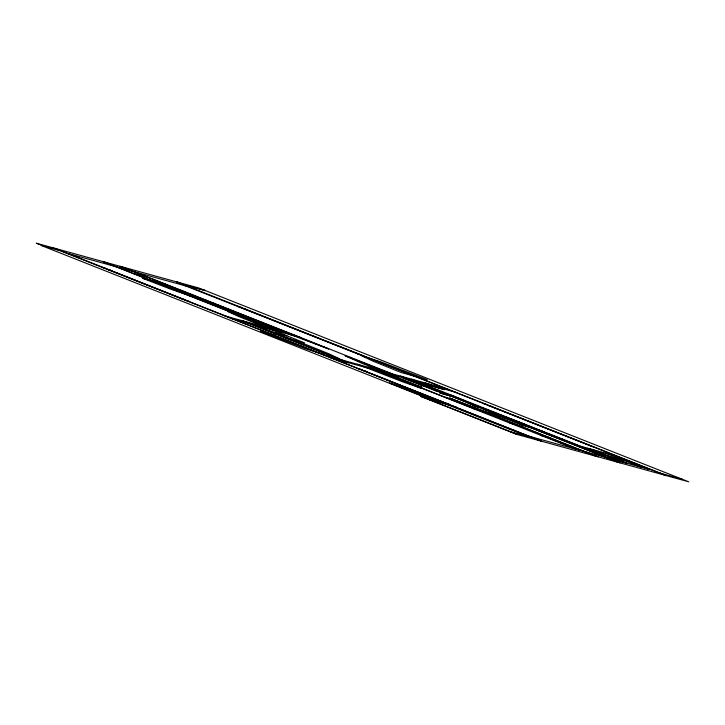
<?xml version="1.0" encoding="UTF-8"?>
<svg xmlns="http://www.w3.org/2000/svg" width="725" height="725" viewBox="0 0 725 725"><rect width="100%" height="100%" fill="white"/><g stroke="black" fill="none" stroke-linecap="round" stroke-linejoin="round"><path stroke-width="1.09" d="M205.338 290.571L183.053 284.427L205.157 290.526M59.749 250.587L41.207 245.476L427.36 398.252M67.842 253.442L185.736 285.94L666.266 475.609L176.628 281.889L185.736 285.94M133.201 273.416L149.187 277.82M149.432 279.832L165.418 284.245M152.069 280.883L142.499 278.237L171.499 289.465L187.993 295.093M102.089 267.335L106.058 268.431M106.466 269.066L110.445 270.162M237.465 306.403L241.217 307.436M241.842 308.143L245.594 309.176M188.21 295.338L206.997 300.522M195.804 298.347L214.6 303.521M213.404 303.757L212.552 303.521L215.171 304.455L214.319 304.219M216.431 305.325L221.787 306.802M180.86 298.501L184.839 299.597M236.558 314.306L242.63 315.982L282.931 331.923M185.247 300.241L189.225 301.337M245.449 317.16L241.217 315.991L279.034 330.446M255.735 321.827L261.109 323.731L259.233 323.214M224.931 315.937L292.818 334.651L300.721 337.596L231.366 318.483M357.86 354.036L361.612 355.069M362.246 355.776L365.998 356.809M273.678 332.249L286.946 335.911M284.372 337.297L304.482 342.843L238.099 316.254L227.596 311.315L281.064 332.177M275.437 335.439L260.474 331.316L305.968 348.807L323.386 354.416M288.006 338.947L300.812 342.481L328.679 353.691L339.871 358.947L336.291 358.05M323.268 354.842L447.742 389.153M330.872 357.851L455.345 392.153M405.085 378.658L438.616 391.4L434.302 390.213M421.162 384.631L423.038 385.147M424.669 386.017L426.545 386.534M357.905 368.545L361.875 369.641M362.292 370.285L366.27 371.381M482.877 403.499L486.629 404.532M442.839 392.923L436.677 391.219L401.614 377.353M452.273 395.515L444.235 393.303L417.265 381.667L580.245 446.147L612.842 455.128L647.905 469.002M487.263 405.239L491.015 406.272M450.207 395.832L439.767 392.959L451.675 396.412M467.163 402.647L467.978 402.873M469.03 403.39L469.845 403.617M444.398 397.064L452.482 399.285M476.397 406.199L472.782 405.012L473.878 405.493M477.974 406.825L473.951 405.52M483.638 409.172L484.517 409.417M485.632 409.951L486.448 410.178M472.999 408.374L503.911 416.92M487.327 413.25L511.424 419.893M522.353 423.246C498.555 414.727 475.074 405.32 451.775 395.379M439.232 400.726L443.211 401.822M524.827 424.315L518.801 422.648L556.592 437.601L562.618 439.259M443.618 402.457L447.597 403.553M43.844 246.201L36.25 243.192L198.913 288.024L688.75 481.808L516.871 434.429L420.98 396.493L449.881 404.459M420.98 396.493L428.883 399.448L456.315 407.006M503.123 417.609L523.577 425.702L530.537 427.614M535.403 429.3L540.787 431.203L538.911 430.686M536.763 429.753L542.789 431.42M538.639 430.496L544.665 432.163M509.775 423.028L517.278 425.104M585.537 444.117L589.289 445.15M589.923 445.848L593.675 446.89M541.113 435.435L548.617 437.501M541.394 435.544L548.888 437.61M617.174 456.841L618.923 457.33M624.216 460.52L598.768 453.506L483.385 408.302M528.942 436.214L649.663 469.492M428.883 399.448L510.744 431.828L534.216 438.308M659.841 473.062L682.325 479.261M259.333 322.897L257.837 322.344L259.496 323.024M421.361 384.794L419.875 384.241L424.134 385.899L420.989 384.694M422.639 385.347L423.219 385.546L422.476 385.229M530.501 426.898L529.014 426.336L530.664 427.016M531.778 427.442L533.274 428.004L531.207 427.161M549.713 434.502L548.227 433.94L549.876 434.619M550.991 435.045L552.486 435.607L550.42 434.764M605.91 453.279L605.303 453.053L641.181 467.235M259.858 323.187L260.982 323.558M531.253 427.161L530.129 426.789M531.035 427.188L532.358 427.65L531.615 427.324M601.025 453.016L595.624 451.022L602.067 453.923L592.506 450.162L598.814 452.518M617.383 459.487L611.991 457.493L621.552 461.254L618.298 459.849M474.975 405.928L477.576 406.906L472.836 405.03L474.585 405.755M243.718 308.66L359.736 354.552M489.139 405.755L587.413 444.633M425.276 382.963L432.879 385.963M598.877 452.427L605.185 454.774L601.931 453.379M411.546 379.175L419.141 382.184M401.532 376.411L620.056 462.867M400.191 376.048L618.715 462.505M421.171 384.803L421.896 385.084M121.51 266.691L300.721 337.596M120.033 266.292L292.818 334.651M300.458 337.524L392.361 373.892M291.677 334.334L328.679 348.97L284.671 332.403M397.309 376.166L345.082 355.776L361.666 363.171L421.995 387.177L413.477 384.83L386.996 373.33M211.283 302.642L249.799 318.166L205.927 301.174M497.459 416.041L449.536 397.989L598.116 456.822M160.832 282.977L201.097 298.908M260.076 323.16L260.801 323.45M479.814 410.278L595.95 456.224M104.056 261.888L283.267 332.784M102.723 261.517L281.925 332.422M544.865 436.468L579.338 450.107M370.819 367.947L474.222 408.71M369.958 367.711L575.596 449.074M368.046 367.185L421.832 388.464L402.339 381.703L357.461 364.267M256.142 325.308L291.205 339.182M242.875 320.885L348.807 362.799M241.135 320.405L347.067 362.319M54.982 248.358L541.793 441.298L52.155 247.578M108.46 269.618L182.854 299.053M364.276 370.828L441.226 401.269M445.839 404.115L406.698 388.908L389.606 382.981L436.559 401.559M446.491 404.296L528.416 436.713M550.828 434.928L551.571 435.245L549.342 434.393M260.438 323.332L262.097 324.012L258.952 322.797M473.198 408.456L485.659 412.588L481.98 410.876M510.744 431.828L516.871 434.429M510.083 419.521L523.577 425.702M363.143 356.211L361.947 355.966L373.203 361.258L401.224 372.532L427.233 379.701L381.151 361.993L363.143 356.211M442.078 388.781L428.348 384.993L444.416 389.706L442.078 388.781M470.389 403.87L469.438 403.499L470.389 403.87M483.249 408.954L484.046 409.281L483.249 408.954M593.739 450.08L587.54 448.376L620.274 461.317L626.463 463.03L593.739 450.08M609.082 456.696L618.425 460.393L609.082 456.696"/></g></svg>
